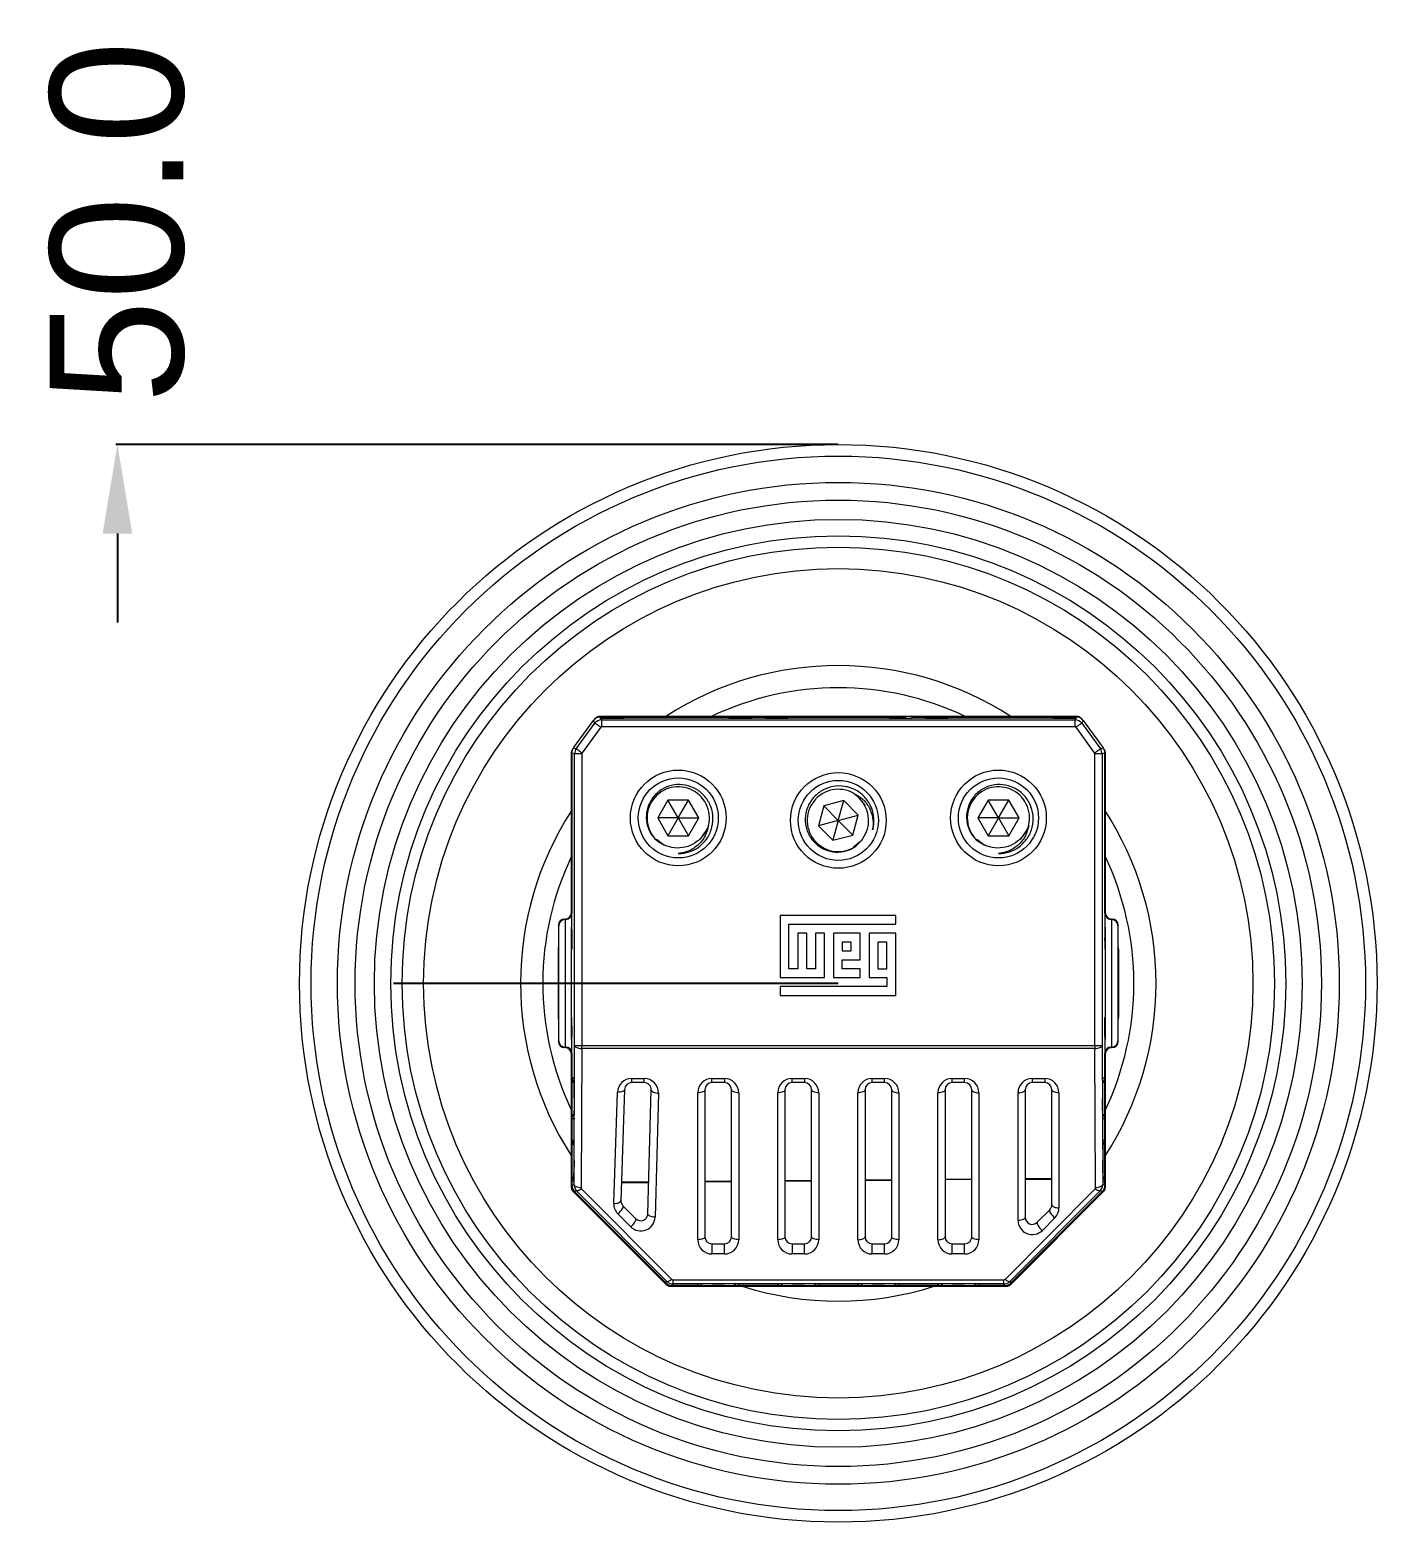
# Model space of a CAD drawing. Header units: millimetres. Extents: x 1004 to 59588, y 686 to 38112.
# Drawn here: x 44091 to 44242.4, y 35590.8 to 35758.6 of the extents above; entities that cross this region are included whole.
import ezdxf

# ---------------------------------------------------------------- set-up
doc = ezdxf.new("R2010")
doc.units = ezdxf.units.MM
doc.styles.get("Standard").update_dxf_attribs({"font": 'arial.ttf'})
doc.dimstyles.get("Standard").update_dxf_attribs({"dimtxt": 15, "dimasz": 10, "dimexe": 0.18, "dimexo": 0.0625, "dimgap": 0.09, "dimtad": 0, "dimtoh": 1, "dimdec": 1, "dimzin": 0, "dimdsep": 46, "dimtxsty": 'Standard', "dimcen": 0.09, "dimadec": 0, "dimazin": 0, "dimtfac": 1, "dimtdec": 1, "dimtofl": 0, "dimtmove": 0, "dimatfit": 3, "dimfxl": 1, "dimtolj": 1, "dimtzin": 0, "dimarcsym": 0})

# ---------------------------------------------------------------- blocks, each defined once
blk = doc.blocks.new('*D35')
at = {"color": 0, "lineweight": -2, "transparency": 16777216}
for p, q in [((44100.85, 35771.94), (44100.85, 35781.94)), ((44181.82, 35761.94), (44100.67, 35761.94)), ((44181.82, 35711.94), (44100.67, 35711.94)), ((44100.85, 35701.94), (44100.85, 35691.94))]:
    blk.add_line(p, q, dxfattribs=at)
at = {"color": 0, "transparency": 16777216}
for points in [[(44099.18, 35771.94), (44102.51, 35771.94), (44100.85, 35761.94)], [(44099.18, 35701.94), (44102.51, 35701.94), (44100.85, 35711.94)]]:
    blk.add_solid(points, dxfattribs=at)
at = {"layer": 'Defpoints', "color": 0, "transparency": 16777216}
for p in [(44181.88, 35761.94), (44100.85, 35711.94), (44181.88, 35711.94)]:
    blk.add_point(p, dxfattribs=at)
at = {"color": 0, "transparency": 16777216, "insert": (44100.85, 35736.94), "char_height": 15, "attachment_point": 5, "rotation": 90}
blk.add_mtext('\\A1;50.0', dxfattribs=at)

msp = doc.modelspace()

# ---------------------------------------------------------------- linework, layer by layer
at = {"color": 7, "linetype": 'Continuous', "lineweight": 15}
for p, q in [((44152.12, 35677.85), (44154.37, 35680.93)), ((44154.52, 35680.63), (44154.37, 35680.93)), ((44155.09, 35681.31), (44155.25, 35681)), ((44155.09, 35681.31), (44155.17, 35681.31)), ((44155.17, 35681.2), (44155.17, 35681.31)), ((44155.21, 35681.38), (44155.25, 35681.31)), ((44208.56, 35681.38), (44155.21, 35681.38)), ((44156.38, 35681.31), (44155.25, 35681.31)), ((44155.25, 35681), (44155.25, 35680.2)), ((44155.25, 35681), (44208.52, 35681)), ((44171.38, 35681.31), (44156.38, 35681.31)), ((44156.38, 35681.31), (44156.38, 35681.31)), ((44156.38, 35681.31), (44156.38, 35681.18)), ((44169.59, 35681.18), (44157.77, 35681.18)), ((44171.48, 35681.21), (44171.38, 35681.31)), ((44171.38, 35681.31), (44171.38, 35681.13)), ((44171.38, 35681.31), (44171.38, 35681.31)), ((44171.48, 35681.21), (44171.48, 35681.11)), ((44174.29, 35681.21), (44171.48, 35681.21)), ((44172.11, 35681.2), (44172.11, 35681.2)), ((44172.19, 35681.21), (44172.19, 35681.2)), ((44172.19, 35681.21), (44173.59, 35681.21)), ((44173.59, 35681.2), (44173.59, 35681.21)), ((44173.59, 35681.21), (44173.7, 35681.2)), ((44174.29, 35681.21), (44174.38, 35681.31)), ((44174.29, 35681.19), (44174.29, 35681.21)), ((44174.38, 35681.31), (44174.38, 35681.19)), ((44189.38, 35681.31), (44174.38, 35681.31)), ((44174.38, 35681.31), (44174.38, 35681.31)), ((44187.58, 35681.18), (44176.19, 35681.18)), ((44189.48, 35681.21), (44189.38, 35681.31)), ((44189.38, 35681.31), (44189.38, 35681.13)), ((44189.38, 35681.31), (44189.38, 35681.31)), ((44192.29, 35681.21), (44190.1, 35681.21)), ((44190.1, 35681.2), (44190.1, 35681.2)), ((44190.18, 35681.21), (44190.18, 35681.2)), ((44190.18, 35681.21), (44191.58, 35681.21)), ((44191.58, 35681.2), (44191.58, 35681.21)), ((44191.58, 35681.21), (44191.7, 35681.2)), ((44192.29, 35681.21), (44192.38, 35681.31)), ((44192.29, 35681.19), (44192.29, 35681.21)), ((44192.38, 35681.31), (44192.38, 35681.19)), ((44207.38, 35681.31), (44192.38, 35681.31)), ((44192.38, 35681.31), (44192.38, 35681.31)), ((44206, 35681.18), (44194.18, 35681.18)), ((44207.38, 35681.31), (44207.38, 35681.31)), ((44208.52, 35681.31), (44207.38, 35681.31)), ((44208.52, 35681.31), (44208.56, 35681.38)), ((44208.52, 35681), (44208.67, 35681.31)), ((44208.52, 35681.2), (44208.52, 35681.2)), ((44208.52, 35680.2), (44208.52, 35681)), ((44208.6, 35681.31), (44208.6, 35681.2)), ((44208.6, 35681.31), (44208.67, 35681.31)), ((44209.4, 35680.93), (44209.25, 35680.63)), ((44209.4, 35680.93), (44211.64, 35677.85)), ((44152.43, 35677.75), (44154.52, 35680.63)), ((44155.17, 35680.16), (44153.08, 35677.28)), ((44155.17, 35680.16), (44155.25, 35680.2)), ((44208.52, 35680.2), (44155.25, 35680.2)), ((44208.52, 35680.2), (44208.6, 35680.16)), ((44210.69, 35677.28), (44208.6, 35680.16)), ((44209.25, 35680.63), (44211.34, 35677.75)), ((44152.05, 35677.74), (44152.06, 35677.76)), ((44152.12, 35677.85), (44152.43, 35677.75)), ((44211.34, 35677.75), (44211.64, 35677.85)), ((44211.7, 35677.76), (44211.72, 35677.74)), ((44151.93, 35677.12), (44151.86, 35677.15)), ((44151.86, 35677.15), (44151.86, 35659.12)), ((44152.24, 35677.16), (44151.93, 35677.26)), ((44151.93, 35657.38), (44151.93, 35677.26)), ((44151.93, 35677.12), (44151.93, 35659.26)), ((44152.24, 35644.4), (44152.24, 35677.16)), ((44153.04, 35677.16), (44152.24, 35677.16)), ((44153.04, 35677.16), (44153.04, 35644.4)), ((44211.53, 35677.16), (44210.73, 35677.16)), ((44210.73, 35644.4), (44210.73, 35677.16)), ((44211.84, 35677.26), (44211.53, 35677.16)), ((44211.53, 35677.16), (44211.53, 35644.4)), ((44211.84, 35677.26), (44211.84, 35657.38)), ((44211.91, 35677.15), (44211.84, 35677.12)), ((44211.84, 35659.26), (44211.84, 35677.12)), ((44211.91, 35659.12), (44211.91, 35677.15)), ((44184.11, 35672.32), (44184.87, 35671.4)), ((44162.73, 35671.97), (44161.58, 35669.97)), ((44165.04, 35671.97), (44162.73, 35671.97)), ((44163.89, 35669.97), (44162.73, 35671.97)), ((44163.89, 35669.97), (44165.04, 35671.97)), ((44166.2, 35669.97), (44165.04, 35671.97)), ((44180.25, 35671.32), (44179.65, 35669.1)), ((44182.49, 35671.92), (44180.25, 35671.32)), ((44181.88, 35669.69), (44180.25, 35671.32)), ((44181.88, 35669.69), (44182.49, 35671.92)), ((44184.12, 35670.28), (44182.49, 35671.92)), ((44198.73, 35671.97), (44197.57, 35669.97)), ((44201.04, 35671.97), (44198.73, 35671.97)), ((44199.88, 35669.97), (44198.73, 35671.97)), ((44199.88, 35669.97), (44201.04, 35671.97)), ((44202.19, 35669.97), (44201.04, 35671.97)), ((44161.58, 35669.97), (44162.73, 35667.97)), ((44163.89, 35669.97), (44161.58, 35669.97)), ((44163.89, 35669.97), (44162.73, 35667.97)), ((44163.89, 35669.97), (44165.04, 35667.97)), ((44163.89, 35669.97), (44166.2, 35669.97)), ((44165.04, 35667.97), (44166.2, 35669.97)), ((44181.88, 35669.69), (44179.65, 35669.1)), ((44179.65, 35669.1), (44181.28, 35667.46)), ((44181.88, 35669.69), (44181.28, 35667.46)), ((44181.88, 35669.69), (44184.12, 35670.28)), ((44181.88, 35669.69), (44183.51, 35668.05)), ((44183.51, 35668.05), (44184.12, 35670.28)), ((44197.57, 35669.97), (44198.73, 35667.97)), ((44199.88, 35669.97), (44197.57, 35669.97)), ((44199.88, 35669.97), (44198.73, 35667.97)), ((44199.88, 35669.97), (44201.04, 35667.97)), ((44199.88, 35669.97), (44202.19, 35669.97)), ((44201.04, 35667.97), (44202.19, 35669.97)), ((44162.24, 35666.95), (44161.45, 35667.53)), ((44162.24, 35666.95), (44161.64, 35667.29)), ((44162.73, 35667.97), (44165.04, 35667.97)), ((44167, 35668.51), (44166.32, 35667.53)), ((44181.28, 35667.46), (44183.51, 35668.05)), ((44184.37, 35667.31), (44183.6, 35666.7)), ((44184.37, 35667.31), (44183.89, 35666.82)), ((44198.23, 35666.95), (44197.45, 35667.53)), ((44198.23, 35666.95), (44197.64, 35667.29)), ((44198.73, 35667.97), (44201.04, 35667.97)), ((44203, 35668.51), (44202.32, 35667.53)), ((44151.88, 35659.3), (44151.93, 35659.26)), ((44175.33, 35659.02), (44175.33, 35652.02)), ((44188.33, 35659.02), (44175.33, 35659.02)), ((44188.33, 35658.02), (44188.33, 35659.02)), ((44211.84, 35659.26), (44211.88, 35659.3)), ((44150.46, 35657.86), (44150.42, 35657.9)), ((44150.42, 35657.9), (44150.42, 35644.86)), ((44150.46, 35644.9), (44150.46, 35657.86)), ((44151.12, 35658.6), (44151.16, 35658.56)), ((44151.18, 35658.6), (44151.12, 35658.6)), ((44151.16, 35658.56), (44151.16, 35644.21)), ((44151.23, 35658.56), (44151.16, 35658.56)), ((44151.23, 35658.56), (44151.18, 35658.6)), ((44151.9, 35645.07), (44151.9, 35657.69)), ((44176.33, 35658.02), (44188.33, 35658.02)), ((44176.33, 35653.02), (44176.33, 35658.02)), ((44211.87, 35657.69), (44211.87, 35645.07)), ((44212.58, 35658.6), (44212.54, 35658.56)), ((44212.61, 35658.56), (44212.54, 35658.56)), ((44212.65, 35658.6), (44212.58, 35658.6)), ((44212.61, 35658.56), (44212.65, 35658.6)), ((44212.61, 35644.21), (44212.61, 35658.56)), ((44213.35, 35657.9), (44213.31, 35657.86)), ((44213.31, 35657.86), (44213.31, 35644.9)), ((44213.35, 35644.86), (44213.35, 35657.9)), ((44177.33, 35657.02), (44177.33, 35653.02)), ((44178.33, 35657.02), (44177.33, 35657.02)), ((44178.33, 35653.02), (44178.33, 35657.02)), ((44179.33, 35657.02), (44179.33, 35653.02)), ((44180.33, 35657.02), (44179.33, 35657.02)), ((44180.33, 35652.02), (44180.33, 35657.02)), ((44181.33, 35657.02), (44181.33, 35652.02)), ((44184.33, 35657.02), (44181.33, 35657.02)), ((44182.33, 35656.02), (44182.33, 35655.02)), ((44183.33, 35656.02), (44182.33, 35656.02)), ((44183.33, 35655.02), (44183.33, 35656.02)), ((44184.33, 35654.02), (44184.33, 35657.02)), ((44188.33, 35657.02), (44185.33, 35657.02)), ((44185.33, 35657.02), (44185.33, 35652.02)), ((44186.33, 35656.02), (44186.33, 35653.02)), ((44187.33, 35656.02), (44186.33, 35656.02)), ((44187.33, 35653.02), (44187.33, 35656.02)), ((44188.33, 35650.02), (44188.33, 35657.02)), ((44150.38, 35655.21), (44150.38, 35647.55)), ((44182.33, 35655.02), (44183.33, 35655.02)), ((44182.33, 35654.02), (44184.33, 35654.02)), ((44182.33, 35653.02), (44182.33, 35654.02)), ((44213.39, 35655.21), (44213.39, 35647.55)), ((44177.33, 35653.02), (44176.33, 35653.02)), ((44179.33, 35653.02), (44178.33, 35653.02)), ((44184.33, 35653.02), (44182.33, 35653.02)), ((44184.33, 35652.02), (44184.33, 35653.02)), ((44186.33, 35653.02), (44187.33, 35653.02)), ((44175.33, 35652.02), (44180.33, 35652.02)), ((44175.33, 35651.02), (44175.33, 35650.02)), ((44187.33, 35651.02), (44175.33, 35651.02)), ((44181.33, 35652.02), (44184.33, 35652.02)), ((44185.33, 35652.02), (44187.33, 35652.02)), ((44187.33, 35652.02), (44187.33, 35651.02)), ((44175.33, 35650.02), (44188.33, 35650.02)), ((44150.42, 35644.86), (44150.46, 35644.9)), ((44151.16, 35644.21), (44151.12, 35644.16)), ((44151.12, 35644.16), (44151.18, 35644.16)), ((44151.16, 35644.21), (44151.23, 35644.21)), ((44151.18, 35644.16), (44151.23, 35644.21)), ((44151.93, 35640.75), (44151.93, 35645.39)), ((44152.17, 35628.78), (44152.24, 35644.4)), ((44152.24, 35644.4), (44153.04, 35644.4)), ((44153.04, 35644.06), (44152.97, 35628.44)), ((44153.04, 35644.4), (44210.73, 35644.4)), ((44153.04, 35644.06), (44153.04, 35644.4)), ((44210.73, 35644.06), (44153.04, 35644.06)), ((44210.73, 35644.4), (44211.53, 35644.4)), ((44210.73, 35644.4), (44210.73, 35644.06)), ((44210.8, 35628.44), (44210.73, 35644.06)), ((44211.53, 35644.4), (44211.6, 35628.78)), ((44211.84, 35645.39), (44211.84, 35640.75)), ((44212.54, 35644.21), (44212.61, 35644.21)), ((44212.54, 35644.21), (44212.58, 35644.16)), ((44212.58, 35644.16), (44212.65, 35644.16)), ((44212.65, 35644.16), (44212.61, 35644.21)), ((44213.31, 35644.9), (44213.35, 35644.86)), ((44151.86, 35643.65), (44151.86, 35628.61)), ((44151.93, 35643.51), (44151.88, 35643.46)), ((44151.93, 35643.51), (44151.93, 35628.65)), ((44211.84, 35628.65), (44211.84, 35643.51)), ((44211.88, 35643.46), (44211.84, 35643.51)), ((44211.91, 35628.61), (44211.91, 35643.65)), ((44151.93, 35640.75), (44152.18, 35640.75)), ((44158.66, 35640.68), (44160.06, 35640.68)), ((44158.66, 35640.22), (44158.66, 35640.68)), ((44160.06, 35640.22), (44160.06, 35640.68)), ((44167.68, 35640.68), (44169.08, 35640.68)), ((44167.68, 35640.22), (44167.68, 35640.68)), ((44169.08, 35640.68), (44169.08, 35640.22)), ((44176.68, 35640.68), (44178.08, 35640.68)), ((44176.68, 35640.22), (44176.68, 35640.68)), ((44178.08, 35640.68), (44178.08, 35640.22)), ((44185.68, 35640.68), (44187.08, 35640.68)), ((44185.68, 35640.22), (44185.68, 35640.68)), ((44187.08, 35640.22), (44187.08, 35640.68)), ((44194.68, 35640.68), (44196.08, 35640.68)), ((44194.68, 35640.22), (44194.68, 35640.68)), ((44196.08, 35640.22), (44196.08, 35640.68)), ((44203.68, 35640.68), (44205.08, 35640.68)), ((44203.68, 35640.68), (44203.68, 35640.22)), ((44205.08, 35640.68), (44205.08, 35640.22)), ((44211.58, 35640.75), (44211.84, 35640.75)), ((44156.64, 35626.65), (44157.06, 35639.13)), ((44157.86, 35639.45), (44157.44, 35626.96)), ((44160.06, 35640.22), (44158.66, 35640.22)), ((44160.48, 35625.47), (44160.86, 35639.4)), ((44161.66, 35639.04), (44161.28, 35625.1)), ((44166.08, 35622.56), (44166.08, 35639.08)), ((44166.88, 35639.42), (44166.88, 35622.9)), ((44169.08, 35640.22), (44167.68, 35640.22)), ((44169.88, 35622.9), (44169.88, 35639.42)), ((44170.68, 35639.08), (44170.68, 35622.56)), ((44175.08, 35622.56), (44175.08, 35639.08)), ((44175.88, 35639.42), (44175.88, 35622.9)), ((44178.08, 35640.22), (44176.68, 35640.22)), ((44178.88, 35622.9), (44178.88, 35639.42)), ((44179.68, 35639.08), (44179.68, 35622.56)), ((44184.08, 35622.56), (44184.08, 35639.08)), ((44184.88, 35639.42), (44184.88, 35622.9)), ((44187.08, 35640.22), (44185.68, 35640.22)), ((44187.88, 35622.9), (44187.88, 35639.42)), ((44188.68, 35639.08), (44188.68, 35622.56)), ((44193.08, 35622.56), (44193.08, 35639.08)), ((44193.88, 35639.42), (44193.88, 35622.9)), ((44196.08, 35640.22), (44194.68, 35640.22)), ((44196.88, 35622.9), (44196.88, 35639.42)), ((44197.68, 35639.08), (44197.68, 35622.56)), ((44202.08, 35624.74), (44202.08, 35639.08)), ((44202.88, 35639.42), (44202.88, 35625.08)), ((44205.08, 35640.22), (44203.68, 35640.22)), ((44205.88, 35626.49), (44205.88, 35639.42)), ((44206.68, 35639.08), (44206.68, 35626.15)), ((44152.2, 35638.47), (44152.19, 35637.07)), ((44211.58, 35637.07), (44211.57, 35638.47)), ((44151.93, 35633.75), (44151.93, 35636.15)), ((44152.18, 35636.15), (44151.93, 35636.15)), ((44152.18, 35636.22), (44152.18, 35636.22)), ((44211.84, 35636.15), (44211.59, 35636.15)), ((44211.84, 35636.15), (44211.84, 35633.75)), ((44151.93, 35633.75), (44152.16, 35633.75)), ((44211.61, 35633.75), (44211.84, 35633.75)), ((44152.17, 35631.47), (44152.16, 35630.07)), ((44211.61, 35630.07), (44211.6, 35631.47)), ((44151.93, 35628.68), (44151.93, 35629.15)), ((44152.15, 35629.15), (44151.93, 35629.15)), ((44151.93, 35628.68), (44152.17, 35628.78)), ((44152.15, 35629.22), (44152.15, 35629.22)), ((44160.57, 35628.95), (44157.5, 35628.92)), ((44160.58, 35629.04), (44157.51, 35629.02)), ((44169.88, 35629.12), (44166.88, 35629.1)), ((44166.88, 35629.08), (44169.88, 35629.11)), ((44178.88, 35629.2), (44175.88, 35629.18)), ((44175.88, 35629.16), (44178.88, 35629.19)), ((44187.88, 35629.28), (44184.88, 35629.26)), ((44184.88, 35629.24), (44187.88, 35629.27)), ((44196.88, 35629.36), (44193.88, 35629.33)), ((44196.88, 35629.34), (44193.88, 35629.32)), ((44205.88, 35629.44), (44202.88, 35629.41)), ((44205.88, 35629.35), (44202.88, 35629.32)), ((44211.6, 35628.78), (44211.84, 35628.68)), ((44211.84, 35629.15), (44211.62, 35629.15)), ((44211.84, 35629.15), (44211.84, 35628.68)), ((44151.86, 35628.61), (44151.93, 35628.65)), ((44152.23, 35627.94), (44152.15, 35627.91)), ((44152.15, 35627.91), (44162.44, 35617.62)), ((44152.46, 35628.07), (44152.23, 35627.97)), ((44162.5, 35617.7), (44152.23, 35627.97)), ((44152.23, 35627.94), (44162.47, 35617.7)), ((44162.58, 35617.89), (44152.46, 35628.07)), ((44153.03, 35628.29), (44163.15, 35618.11)), ((44200.62, 35618.11), (44210.74, 35628.29)), ((44211.3, 35628.07), (44201.18, 35617.89)), ((44211.54, 35627.97), (44201.27, 35617.7)), ((44201.3, 35617.7), (44211.54, 35627.94)), ((44201.33, 35617.62), (44211.62, 35627.91)), ((44211.54, 35627.97), (44211.3, 35628.07)), ((44211.62, 35627.91), (44211.54, 35627.94)), ((44211.84, 35628.65), (44211.91, 35628.61)), ((44158.54, 35624.02), (44157.1, 35625.47)), ((44157.67, 35626.37), (44159.11, 35624.92)), ((44204.25, 35624.52), (44205.65, 35625.92)), ((44206.22, 35625.02), (44204.82, 35623.61)), ((44167.68, 35622.1), (44167.68, 35620.96)), ((44167.68, 35622.1), (44169.08, 35622.1)), ((44169.08, 35620.96), (44169.08, 35622.1)), ((44176.68, 35622.1), (44176.68, 35620.96)), ((44176.68, 35622.1), (44178.08, 35622.1)), ((44178.08, 35620.96), (44178.08, 35622.1)), ((44185.68, 35620.96), (44185.68, 35622.1)), ((44185.68, 35622.1), (44187.08, 35622.1)), ((44187.08, 35620.96), (44187.08, 35622.1)), ((44194.68, 35620.96), (44194.68, 35622.1)), ((44194.68, 35622.1), (44196.08, 35622.1)), ((44196.08, 35620.96), (44196.08, 35622.1)), ((44169.08, 35620.96), (44167.68, 35620.96)), ((44178.08, 35620.96), (44176.68, 35620.96)), ((44187.08, 35620.96), (44185.68, 35620.96)), ((44196.08, 35620.96), (44194.68, 35620.96)), ((44162.44, 35617.62), (44162.47, 35617.7)), ((44162.5, 35617.7), (44162.58, 35617.89)), ((44163.18, 35617.4), (44163.15, 35617.33)), ((44163.15, 35617.33), (44200.62, 35617.33)), ((44163.18, 35617.4), (44200.59, 35617.4)), ((44163.29, 35617.6), (44163.21, 35617.4)), ((44166.08, 35617.4), (44163.21, 35617.4)), ((44163.29, 35618.06), (44200.48, 35618.06)), ((44163.29, 35618.06), (44163.29, 35617.6)), ((44200.48, 35617.6), (44163.29, 35617.6)), ((44166.08, 35617.4), (44166.08, 35617.58)), ((44167.68, 35617.59), (44169.08, 35617.59)), ((44170.68, 35617.58), (44170.68, 35617.4)), ((44175.08, 35617.4), (44170.68, 35617.4)), ((44175.08, 35617.4), (44175.08, 35617.58)), ((44176.68, 35617.59), (44178.08, 35617.59)), ((44179.68, 35617.58), (44179.68, 35617.4)), ((44184.08, 35617.4), (44179.68, 35617.4)), ((44184.08, 35617.4), (44184.08, 35617.58)), ((44185.68, 35617.59), (44187.08, 35617.59)), ((44188.68, 35617.58), (44188.68, 35617.4)), ((44193.08, 35617.4), (44188.68, 35617.4)), ((44193.08, 35617.4), (44193.08, 35617.58)), ((44194.68, 35617.59), (44196.08, 35617.59)), ((44197.68, 35617.58), (44197.68, 35617.4)), ((44200.56, 35617.4), (44197.68, 35617.4)), ((44200.48, 35617.6), (44200.48, 35618.06)), ((44200.56, 35617.4), (44200.48, 35617.6)), ((44200.62, 35617.33), (44200.59, 35617.4)), ((44201.18, 35617.89), (44201.27, 35617.7)), ((44201.3, 35617.7), (44201.33, 35617.62))]:
    msp.add_line(p, q, dxfattribs=at)
at = {"color": 8, "linetype": 'Continuous', "lineweight": 15}
for p, q in [((44155.26, 35681.2), (44155.17, 35681.2)), ((44172.11, 35681.2), (44172.19, 35681.2)), ((44172.19, 35681.2), (44172.16, 35681.2)), ((44173.68, 35681.2), (44173.59, 35681.2)), ((44190.1, 35681.2), (44190.18, 35681.2)), ((44190.18, 35681.2), (44190.15, 35681.2)), ((44191.67, 35681.2), (44191.58, 35681.2)), ((44208.52, 35681.2), (44208.6, 35681.2)), ((44208.6, 35681.2), (44208.57, 35681.2)), ((44152.05, 35677.74), (44152.05, 35677.74)), ((44211.72, 35677.73), (44211.72, 35677.74)), ((44151.9, 35657.69), (44151.93, 35657.69)), ((44211.84, 35657.69), (44211.87, 35657.69)), ((44151.93, 35645.07), (44151.9, 35645.07)), ((44211.87, 35645.07), (44211.84, 35645.07)), ((44152.19, 35640.67), (44152.18, 35640.75)), ((44152.18, 35636.22), (44152.18, 35636.15)), ((44211.59, 35636.24), (44211.59, 35636.15)), ((44152.16, 35633.67), (44152.16, 35633.75)), ((44152.15, 35629.22), (44152.15, 35629.15)), ((44211.61, 35629.24), (44211.62, 35629.15)), ((44166.08, 35617.58), (44166.17, 35617.58)), ((44170.68, 35617.58), (44170.6, 35617.58)), ((44175.08, 35617.58), (44175.17, 35617.58)), ((44179.68, 35617.58), (44179.6, 35617.58)), ((44184.17, 35617.58), (44184.08, 35617.58)), ((44188.6, 35617.58), (44188.68, 35617.58)), ((44193.08, 35617.58), (44193.17, 35617.58)), ((44197.68, 35617.58), (44197.6, 35617.58))]:
    msp.add_line(p, q, dxfattribs=at)
msp.add_line((44181.88, 35651.38), (44131.88, 35651.38))
at = {"color": 8, "linetype": 'Continuous', "lineweight": 15, "flags": 128}
for points in [[(44155.22, 35681.2), (44155.22, 35681.2), (44155.17, 35681.2)], [(44173.64, 35681.2), (44173.64, 35681.2), (44173.59, 35681.2)], [(44191.64, 35681.2), (44191.63, 35681.2), (44191.58, 35681.2)]]:
    msp.add_lwpolyline(points, dxfattribs=at)
at = {"color": 7, "linetype": 'Continuous', "lineweight": 15, "flags": 128}
for points in [[(44155.17, 35680.16), (44155.04, 35680.25), (44154.92, 35680.34), (44154.81, 35680.42), (44154.71, 35680.49), (44154.63, 35680.55), (44154.57, 35680.59), (44154.53, 35680.62), (44154.52, 35680.63)], [(44209.25, 35680.63), (44209.23, 35680.62), (44209.2, 35680.59), (44209.14, 35680.55), (44209.06, 35680.49), (44208.96, 35680.42), (44208.85, 35680.34), (44208.73, 35680.25), (44208.6, 35680.16)], [(44152.43, 35677.75), (44152.44, 35677.74), (44152.48, 35677.71), (44152.54, 35677.67), (44152.62, 35677.61), (44152.72, 35677.54), (44152.83, 35677.46), (44152.95, 35677.37), (44153.08, 35677.28)], [(44210.69, 35677.28), (44210.82, 35677.37), (44210.94, 35677.46), (44211.05, 35677.54), (44211.15, 35677.61), (44211.23, 35677.67), (44211.29, 35677.71), (44211.33, 35677.74), (44211.34, 35677.75)], [(44150.42, 35655.44), (44150.4, 35655.37), (44150.38, 35655.21)], [(44213.39, 35655.21), (44213.37, 35655.37), (44213.35, 35655.44)], [(44150.38, 35647.55), (44150.4, 35647.4), (44150.42, 35647.33)], [(44213.35, 35647.33), (44213.37, 35647.4), (44213.39, 35647.55)], [(44152.24, 35644.4), (44152.25, 35644.34), (44152.3, 35644.27), (44152.37, 35644.21), (44152.47, 35644.16), (44152.59, 35644.12), (44152.73, 35644.09), (44152.88, 35644.07), (44153.04, 35644.06)], [(44210.73, 35644.06), (44210.89, 35644.07), (44211.04, 35644.09), (44211.17, 35644.12), (44211.29, 35644.16), (44211.39, 35644.21), (44211.47, 35644.27), (44211.51, 35644.34), (44211.53, 35644.4)], [(44157.86, 35639.45), (44157.84, 35639.38), (44157.79, 35639.32), (44157.72, 35639.27), (44157.62, 35639.22), (44157.5, 35639.18), (44157.36, 35639.15), (44157.21, 35639.14), (44157.06, 35639.13)], [(44160.86, 35639.4), (44160.87, 35639.33), (44160.92, 35639.27), (44160.99, 35639.21), (44161.09, 35639.15), (44161.21, 35639.11), (44161.35, 35639.07), (44161.5, 35639.05), (44161.66, 35639.04)], [(44166.88, 35639.42), (44166.87, 35639.36), (44166.82, 35639.29), (44166.75, 35639.23), (44166.65, 35639.18), (44166.53, 35639.14), (44166.39, 35639.11), (44166.24, 35639.09), (44166.08, 35639.08)], [(44170.68, 35639.08), (44170.53, 35639.09), (44170.38, 35639.11), (44170.24, 35639.14), (44170.12, 35639.18), (44170.02, 35639.23), (44169.94, 35639.29), (44169.9, 35639.36), (44169.88, 35639.42)], [(44175.88, 35639.42), (44175.87, 35639.36), (44175.82, 35639.29), (44175.75, 35639.23), (44175.65, 35639.18), (44175.53, 35639.14), (44175.39, 35639.11), (44175.24, 35639.09), (44175.08, 35639.08)], [(44179.68, 35639.08), (44179.53, 35639.09), (44179.38, 35639.11), (44179.24, 35639.14), (44179.12, 35639.18), (44179.02, 35639.23), (44178.94, 35639.29), (44178.9, 35639.36), (44178.88, 35639.42)], [(44184.88, 35639.42), (44184.87, 35639.36), (44184.82, 35639.29), (44184.75, 35639.23), (44184.65, 35639.18), (44184.53, 35639.14), (44184.39, 35639.11), (44184.24, 35639.09), (44184.08, 35639.08)], [(44187.88, 35639.42), (44187.9, 35639.36), (44187.94, 35639.29), (44188.02, 35639.23), (44188.12, 35639.18), (44188.24, 35639.14), (44188.38, 35639.11), (44188.53, 35639.09), (44188.68, 35639.08)], [(44193.88, 35639.42), (44193.87, 35639.36), (44193.82, 35639.29), (44193.75, 35639.23), (44193.65, 35639.18), (44193.53, 35639.14), (44193.39, 35639.11), (44193.24, 35639.09), (44193.08, 35639.08)], [(44196.88, 35639.42), (44196.9, 35639.36), (44196.94, 35639.29), (44197.02, 35639.23), (44197.12, 35639.18), (44197.24, 35639.14), (44197.38, 35639.11), (44197.53, 35639.09), (44197.68, 35639.08)], [(44202.08, 35639.08), (44202.24, 35639.09), (44202.39, 35639.11), (44202.53, 35639.14), (44202.65, 35639.18), (44202.75, 35639.23), (44202.82, 35639.29), (44202.87, 35639.36), (44202.88, 35639.42)], [(44206.68, 35639.08), (44206.53, 35639.09), (44206.38, 35639.11), (44206.24, 35639.14), (44206.12, 35639.18), (44206.02, 35639.23), (44205.94, 35639.29), (44205.9, 35639.36), (44205.88, 35639.42)], [(44152.17, 35628.78), (44152.19, 35628.71), (44152.24, 35628.65), (44152.31, 35628.59), (44152.41, 35628.54), (44152.53, 35628.49), (44152.67, 35628.46), (44152.82, 35628.44), (44152.97, 35628.44)], [(44210.8, 35628.44), (44210.95, 35628.44), (44211.1, 35628.46), (44211.24, 35628.49), (44211.36, 35628.54), (44211.46, 35628.59), (44211.53, 35628.65), (44211.58, 35628.71), (44211.6, 35628.78)], [(44153.03, 35628.29), (44152.94, 35628.22), (44152.85, 35628.16), (44152.76, 35628.11), (44152.68, 35628.08), (44152.61, 35628.05), (44152.55, 35628.04), (44152.5, 35628.05), (44152.46, 35628.07)], [(44211.3, 35628.07), (44211.27, 35628.05), (44211.22, 35628.04), (44211.16, 35628.05), (44211.09, 35628.08), (44211.01, 35628.11), (44210.92, 35628.16), (44210.83, 35628.22), (44210.74, 35628.29)], [(44156.64, 35626.65), (44156.79, 35626.65), (44156.94, 35626.67), (44157.08, 35626.69), (44157.2, 35626.73), (44157.3, 35626.78), (44157.37, 35626.84), (44157.42, 35626.9), (44157.44, 35626.96)], [(44157.1, 35625.47), (44157.24, 35625.59), (44157.37, 35625.72), (44157.49, 35625.86), (44157.58, 35626), (44157.65, 35626.12), (44157.69, 35626.23), (44157.7, 35626.32), (44157.67, 35626.37)], [(44161.28, 35625.1), (44161.12, 35625.11), (44160.97, 35625.13), (44160.83, 35625.17), (44160.71, 35625.22), (44160.61, 35625.27), (44160.54, 35625.33), (44160.49, 35625.4), (44160.48, 35625.47)], [(44205.65, 35625.92), (44205.62, 35625.87), (44205.63, 35625.78), (44205.67, 35625.67), (44205.74, 35625.55), (44205.83, 35625.41), (44205.95, 35625.27), (44206.08, 35625.14), (44206.22, 35625.02)], [(44205.88, 35626.49), (44205.9, 35626.42), (44205.94, 35626.36), (44206.02, 35626.3), (44206.12, 35626.25), (44206.24, 35626.2), (44206.38, 35626.17), (44206.53, 35626.15), (44206.68, 35626.15)], [(44158.54, 35624.02), (44158.68, 35624.14), (44158.81, 35624.27), (44158.93, 35624.41), (44159.02, 35624.55), (44159.09, 35624.67), (44159.13, 35624.78), (44159.14, 35624.87), (44159.11, 35624.92)], [(44202.88, 35625.08), (44202.87, 35625.01), (44202.82, 35624.95), (44202.75, 35624.89), (44202.65, 35624.84), (44202.53, 35624.79), (44202.39, 35624.76), (44202.24, 35624.74), (44202.08, 35624.74)], [(44204.25, 35624.52), (44204.22, 35624.46), (44204.23, 35624.37), (44204.27, 35624.26), (44204.34, 35624.14), (44204.43, 35624), (44204.55, 35623.86), (44204.68, 35623.73), (44204.82, 35623.61)], [(44166.88, 35622.9), (44166.87, 35622.84), (44166.82, 35622.77), (44166.75, 35622.71), (44166.65, 35622.66), (44166.53, 35622.62), (44166.39, 35622.59), (44166.24, 35622.57), (44166.08, 35622.56)], [(44170.68, 35622.56), (44170.53, 35622.57), (44170.38, 35622.59), (44170.24, 35622.62), (44170.12, 35622.66), (44170.02, 35622.71), (44169.94, 35622.77), (44169.9, 35622.84), (44169.88, 35622.9)], [(44175.88, 35622.9), (44175.87, 35622.84), (44175.82, 35622.77), (44175.75, 35622.71), (44175.65, 35622.66), (44175.53, 35622.62), (44175.39, 35622.59), (44175.24, 35622.57), (44175.08, 35622.56)], [(44179.68, 35622.56), (44179.53, 35622.57), (44179.38, 35622.59), (44179.24, 35622.62), (44179.12, 35622.66), (44179.02, 35622.71), (44178.94, 35622.77), (44178.9, 35622.84), (44178.88, 35622.9)], [(44184.08, 35622.56), (44184.24, 35622.57), (44184.39, 35622.59), (44184.53, 35622.62), (44184.65, 35622.66), (44184.75, 35622.71), (44184.82, 35622.77), (44184.87, 35622.84), (44184.88, 35622.9)], [(44188.68, 35622.56), (44188.53, 35622.57), (44188.38, 35622.59), (44188.24, 35622.62), (44188.12, 35622.66), (44188.02, 35622.71), (44187.94, 35622.77), (44187.9, 35622.84), (44187.88, 35622.9)], [(44193.08, 35622.56), (44193.24, 35622.57), (44193.39, 35622.59), (44193.53, 35622.62), (44193.65, 35622.66), (44193.75, 35622.71), (44193.82, 35622.77), (44193.87, 35622.84), (44193.88, 35622.9)], [(44197.68, 35622.56), (44197.53, 35622.57), (44197.38, 35622.59), (44197.24, 35622.62), (44197.12, 35622.66), (44197.02, 35622.71), (44196.94, 35622.77), (44196.9, 35622.84), (44196.88, 35622.9)], [(44162.58, 35617.89), (44162.62, 35617.87), (44162.67, 35617.87), (44162.73, 35617.87), (44162.8, 35617.9), (44162.88, 35617.93), (44162.97, 35617.98), (44163.06, 35618.04), (44163.15, 35618.11)], [(44200.62, 35618.11), (44200.71, 35618.04), (44200.8, 35617.98), (44200.89, 35617.93), (44200.97, 35617.9), (44201.04, 35617.87), (44201.1, 35617.87), (44201.15, 35617.87), (44201.18, 35617.89)]]:
    msp.add_lwpolyline(points, dxfattribs=at)
at = {"color": 7, "linetype": 'Continuous', "lineweight": 15}
for centre, radius in [((44181.88, 35651.38), 60.56), ((44181.88, 35651.38), 59.26), ((44181.88, 35651.38), 56.31), ((44181.88, 35651.38), 54.31), ((44181.88, 35651.38), 52.15), ((44181.88, 35651.38), 50.3), ((44181.88, 35651.38), 49.03), ((44181.88, 35651.38), 46.61), ((44163.89, 35669.97), 5.38), ((44163.89, 35669.97), 4.5), ((44181.88, 35669.69), 5.38), ((44181.88, 35669.69), 4.5), ((44199.88, 35669.97), 5.38), ((44199.88, 35669.97), 4.5)]:
    msp.add_circle(centre, radius, dxfattribs=at)
for centre, radius, start, end in [((44181.88, 35651.38), 35.72, 57.122, 122.878), ((44181.88, 35651.38), 33.22, 64.5589, 115.4411), ((44157.21, 35783.32), 102.14, 268.8846, 270.3097), ((44170.17, 35775.09), 93.91, 269.6453, 271.2134), ((44175.63, 35783.32), 102.14, 268.8846, 270.3097), ((44188.16, 35775.09), 93.91, 269.6453, 271.2134), ((44193.63, 35783.32), 102.14, 268.8846, 270.3097), ((44206.58, 35775.09), 93.91, 269.6453, 271.2134), ((44153.24, 35677.16), 0.2, 144.0032, 179.9986), ((44210.53, 35677.16), 0.2, 0.0014, 35.9968), ((44163.89, 35669.97), 3.5, 345.8881, 230.1054), ((44181.88, 35669.69), 3.5, 60.7576, 304.9749), ((44199.88, 35669.97), 3.5, 345.8881, 230.1054), ((44181.88, 35651.38), 35.72, 146.9804, 212.8006), ((44181.88, 35669.69), 4, 344.8695, 20.6436), ((44181.88, 35651.38), 35.72, 0, 33.0232), ((44181.88, 35651.38), 33.22, 154.3669, 205.3358), ((44163.89, 35669.97), 4, 270, 305.7741), ((44199.88, 35669.97), 4, 270, 305.7741), ((44181.88, 35651.38), 33.22, 0, 25.3358), ((44181.88, 35651.38), 33.22, 334.6642, 0), ((44181.88, 35651.38), 35.72, 327.1994, 0), ((44158.66, 35639.08), 1.6, 90, 178.0784), ((44160.06, 35639.08), 1.6, 358.4271, 90), ((44167.68, 35639.08), 1.6, 90, 180), ((44169.08, 35639.08), 1.6, 0, 90), ((44176.68, 35639.08), 1.6, 90, 180), ((44178.08, 35639.08), 1.6, 0, 90), ((44185.68, 35639.08), 1.6, 90, 180), ((44187.08, 35639.08), 1.6, 0, 90), ((44194.68, 35639.08), 1.6, 90, 180), ((44196.08, 35639.08), 1.6, 0, 90), ((44203.68, 35639.08), 1.6, 90, 180), ((44205.08, 35639.08), 1.6, 0, 90), ((44158.66, 35639.42), 0.8, 90, 178.0784), ((44160.06, 35639.42), 0.8, 358.4271, 90), ((44167.68, 35639.42), 0.8, 90, 180), ((44169.08, 35639.42), 0.8, 0, 90), ((44176.68, 35639.42), 0.8, 90, 180), ((44178.08, 35639.42), 0.8, 0, 90), ((44185.68, 35639.42), 0.8, 90, 180), ((44187.08, 35639.42), 0.8, 0, 90), ((44194.68, 35639.42), 0.8, 90, 180), ((44196.08, 35639.42), 0.8, 0, 90), ((44203.68, 35639.42), 0.8, 90, 180), ((44205.08, 35639.42), 0.8, 0, 90), ((44158.24, 35626.59), 1.6, 178.0784, 224.8315), ((44158.24, 35626.94), 0.8, 178.0784, 224.8315), ((44159.68, 35625.49), 0.8, 224.8315, 358.4271), ((44205.08, 35626.49), 0.8, 315.1685, 0), ((44205.08, 35626.15), 1.6, 315.1685, 0), ((44159.68, 35625.15), 1.6, 224.8315, 358.4271), ((44203.68, 35624.74), 1.6, 180, 315.1685), ((44203.68, 35625.08), 0.8, 180, 315.1685), ((44167.68, 35622.56), 1.6, 180, 270), ((44167.68, 35622.9), 0.8, 180, 270), ((44169.08, 35622.9), 0.8, 270, 0), ((44169.08, 35622.56), 1.6, 270, 0), ((44176.68, 35622.56), 1.6, 180, 270), ((44176.68, 35622.9), 0.8, 180, 270), ((44178.08, 35622.9), 0.8, 270, 0), ((44178.08, 35622.56), 1.6, 270, 0), ((44185.68, 35622.56), 1.6, 180, 270), ((44185.68, 35622.9), 0.8, 180, 270), ((44187.08, 35622.9), 0.8, 270, 0), ((44187.08, 35622.56), 1.6, 270, 0), ((44194.68, 35622.56), 1.6, 180, 270), ((44194.68, 35622.9), 0.8, 180, 270), ((44196.08, 35622.9), 0.8, 270, 0), ((44196.08, 35622.56), 1.6, 270, 0), ((44181.88, 35651.38), 35.72, 252.4153, 287.5847)]:
    msp.add_arc(centre, radius, start, end, dxfattribs=at)
for centre, major_axis, ratio, start_param, end_param in [((44155.09, 35680.41), (0.409, -0.802), 0.999952, 2.670358, 3.612827), ((44154.95, 35680.88), (0.732, 0.74), 0.461163, 1.624778, 1.808042), ((44155.25, 35680.1), (0.802, 0.409), 0.999963, 1.099562, 2.042031), ((44154.95, 35680.88), (1.03, 0.16), 0.461163, 1.251239, 1.516814), ((44155.17, 35680.51), (0, 0.8), 0.999962, 5.741918, 6.283185), ((44208.52, 35680.1), (0.802, -0.409), 0.999963, 1.099562, 2.042031), ((44208.81, 35680.88), (1.03, -0.16), 0.461163, 1.624778, 1.890354), ((44208.67, 35680.41), (-0.409, -0.802), 0.999952, 2.670358, 3.612827), ((44208.81, 35680.88), (-0.732, 0.74), 0.461163, 4.392831, 4.658407), ((44152.36, 35677.31), (0.1, 1.01), 0.483181, 1.516369, 1.781945), ((44152.36, 35677.31), (0.51, 0.88), 0.483181, 1.359648, 1.625224), ((44152.93, 35677.26), (0.951, -0.309), 0.999958, 2.827461, 3.455724), ((44153.24, 35677.16), (0.309, 0.951), 0.999975, 1.256665, 1.884928), ((44210.53, 35677.16), (-0.309, 0.951), 0.999975, 4.398257, 5.026521), ((44210.84, 35677.26), (-0.951, -0.309), 0.999958, 2.827461, 3.455724), ((44211.41, 35677.31), (-0.51, 0.88), 0.483181, 4.657961, 4.923537), ((44211.41, 35677.31), (-0.1, 1.01), 0.483181, 4.501241, 4.766817), ((44151.18, 35659.3), (-0.495, 0.495), 0.999924, 2.356233, 3.926953), ((44151.23, 35659.26), (-0.495, 0.495), 0.999924, 2.356233, 3.926953), ((44212.54, 35659.26), (-0.495, -0.495), 0.999924, 5.497825, 7.068545), ((44212.58, 35659.3), (-0.495, -0.495), 0.999924, 5.497825, 7.068545), ((44151.12, 35657.9), (0.495, -0.495), 0.999924, 2.356233, 3.926953), ((44151.16, 35657.86), (0.648, 0.268), 0.987735, 1.182442, 2.744511), ((44151.16, 35657.86), (0.495, -0.495), 0.999924, 2.356233, 2.364883), ((44151.92, 35657.69), (0, 1.5), 0.008727, 1.570796, 3.132866), ((44211.85, 35657.69), (0, 1.5), 0.008727, 3.150319, 4.712389), ((44212.61, 35657.86), (-0.495, -0.495), 0.999924, 3.918302, 3.926953), ((44212.61, 35657.86), (0.648, -0.268), 0.987735, 0.397081, 1.959151), ((44212.65, 35657.9), (-0.495, -0.495), 0.999924, 2.356233, 3.926953), ((44151.92, 35645.07), (0, 1.5), 0.008727, 0.008727, 1.570796), ((44211.85, 35645.07), (0, 1.5), 0.008727, 4.712389, 6.274459), ((44151.12, 35644.86), (0.495, 0.495), 0.999924, 2.356233, 3.926953), ((44151.16, 35644.9), (0.648, -0.268), 0.987735, 3.538674, 5.100744), ((44151.16, 35644.91), (0.495, 0.495), 0.999924, 3.918302, 3.926953), ((44151.18, 35643.46), (0.495, 0.495), 0.999924, 5.497825, 7.068545), ((44151.23, 35643.51), (0.495, 0.495), 0.999924, 5.497825, 7.068545), ((44212.54, 35643.51), (0.495, -0.495), 0.999924, 2.356233, 3.926953), ((44212.58, 35643.46), (0.495, -0.495), 0.999924, 2.356233, 3.926953), ((44212.61, 35644.9), (0.648, 0.268), 0.987735, 4.324034, 5.886104), ((44212.61, 35644.91), (-0.495, 0.495), 0.999924, 2.356233, 2.364883), ((44212.65, 35644.86), (-0.495, 0.495), 0.999924, 2.356233, 3.926953), ((44152.73, 35640.75), (-0.8, 0), 0.999962, 0, 0.833791), ((44152.18, 35639.15), (0, 1.6), 0.008727, 4.268772, 6.283185), ((44211.04, 35640.75), (-0.8, 0), 0.999962, 2.307802, 3.141593), ((44211.58, 35639.15), (0, 1.6), 0.008727, 0.420097, 2.014413), ((44152.18, 35637.75), (0, 1.6), 0.008727, 3.141593, 4.268772), ((44211.59, 35637.75), (0, 1.6), 0.008727, 2.014413, 2.943507), ((44152.73, 35636.15), (0.8, 0), 0.999962, 2.469687, 3.141593), ((44211.04, 35636.15), (0.8, 0), 0.999962, 0, 0.670351), ((44152.73, 35633.75), (-0.8, 0), 0.999962, 0, 0.783268), ((44152.16, 35632.15), (0, 1.6), 0.008727, 4.268772, 6.283185), ((44211.04, 35633.75), (-0.8, 0), 0.999962, 2.358325, 3.141593), ((44211.61, 35632.15), (0, 1.6), 0.008727, 0.420097, 2.014413), ((44152.73, 35629.15), (0.8, 0), 0.999962, 2.368743, 3.141593), ((44152.93, 35628.68), (0.924, 0.383), 0.999955, 2.748909, 3.534276), ((44152.15, 35630.75), (0, 1.6), 0.008727, 3.141593, 4.268772), ((44153.17, 35628.78), (0.544, 0.84), 0.999111, 2.145758, 2.931124), ((44210.6, 35628.78), (-0.544, 0.84), 0.999111, 3.352061, 4.137428), ((44210.84, 35628.68), (-0.924, 0.383), 0.999955, 2.748909, 3.534276), ((44211.62, 35630.75), (0, 1.6), 0.008727, 2.014413, 2.943507), ((44211.04, 35629.15), (0.8, 0), 0.999962, 0, 0.77285), ((44152.36, 35628.41), (-0.13, 1.02), 0.4734, 1.305779, 1.571355), ((44152.93, 35628.65), (-0.924, -0.383), 0.999955, 5.890372, 6.675999), ((44152.36, 35628.41), (-0.628, 0.813), 0.4734, 1.570238, 1.835813), ((44153.17, 35628.44), (0.112, 0.166), 0.9955, 2.163397, 2.948763), ((44210.6, 35628.44), (-0.112, 0.166), 0.9955, 3.334422, 4.119789), ((44210.84, 35628.65), (0.924, -0.383), 0.999955, 5.890372, 6.675999), ((44211.41, 35628.41), (0.628, 0.813), 0.4734, 4.447372, 4.712948), ((44211.41, 35628.41), (0.13, 1.02), 0.4734, 4.71183, 4.977406), ((44162.94, 35617.83), (0.813, -0.628), 0.473436, 4.447552, 4.713128), ((44163.18, 35618.4), (-0.383, -0.924), 0.999955, 5.890632, 6.675738), ((44163.21, 35618.4), (0.383, 0.924), 0.999955, 2.748909, 3.534276), ((44163.29, 35618.6), (0.19, 0.983), 0.999124, 2.546641, 3.332008), ((44162.94, 35617.83), (1.02, -0.13), 0.473436, 4.71165, 4.977225), ((44163.29, 35618.26), (0.04, 0.197), 0.995471, 2.554014, 3.33938), ((44167.68, 35617.58), (1.6, 0), 0.008727, 1.570796, 3.141593), ((44166.08, 35618.2), (0, -0.8), 0.999962, 0, 0.697522), ((44169.08, 35617.58), (1.6, 0), 0.008727, 0, 1.570796), ((44170.68, 35618.2), (0, 0.8), 0.999962, 2.315159, 3.141593), ((44176.68, 35617.58), (1.6, 0), 0.008727, 1.570796, 3.141593), ((44175.08, 35618.2), (0, -0.8), 0.999962, 0, 0.697522), ((44178.08, 35617.58), (1.6, 0), 0.008727, 0, 1.570796), ((44179.68, 35618.2), (0, 0.8), 0.999962, 2.44407, 3.141593), ((44185.68, 35617.58), (1.6, 0), 0.008727, 1.570796, 3.141593), ((44184.08, 35618.2), (0, -0.8), 0.999962, 0, 0.697522), ((44187.08, 35617.58), (1.6, 0), 0.008727, 0, 1.570796), ((44188.68, 35618.2), (0, 0.8), 0.999962, 2.44407, 3.141593), ((44193.08, 35618.2), (0, -0.8), 0.999962, 0, 0.825333), ((44194.68, 35617.58), (1.6, 0), 0.008727, 1.570796, 3.141593), ((44196.08, 35617.58), (1.6, 0), 0.008727, 0, 1.570796), ((44197.68, 35618.2), (0, 0.8), 0.999962, 2.44407, 3.141593), ((44200.48, 35618.26), (-0.04, 0.197), 0.995471, 2.943805, 3.729171), ((44200.48, 35618.6), (-0.19, 0.983), 0.999124, 2.951178, 3.736544), ((44200.56, 35618.4), (-0.383, 0.924), 0.999955, 2.748909, 3.534276), ((44200.59, 35618.4), (0.383, -0.924), 0.999955, 5.890632, 6.675738), ((44200.83, 35617.83), (1.02, 0.13), 0.473436, 4.447552, 4.713128), ((44200.83, 35617.83), (0.813, 0.628), 0.473436, 4.71165, 4.977225)]:
    msp.add_ellipse(centre, major_axis=major_axis, ratio=ratio, start_param=start_param, end_param=end_param, dxfattribs=at)
at = {"color": 8, "linetype": 'Continuous', "lineweight": 15}
for centre, start_param, end_param in [((44211.58, 35639.15), 0, 0.420097), ((44211.59, 35637.75), 2.943507, 3.141593), ((44211.61, 35632.15), 0, 0.420097), ((44211.62, 35630.75), 2.943507, 3.141593)]:
    msp.add_ellipse(centre, major_axis=(0, 1.6), ratio=0.008727, start_param=start_param, end_param=end_param, dxfattribs=at)
at = {"color": 7, "linetype": 'Continuous', "lineweight": 15}
for points, knots in [([(44154.75, 35681.29), (44154.7, 35681.27), (44154.67, 35681.25), (44154.6, 35681.2), (44154.58, 35681.18), (44154.57, 35681.18)], [0, 0, 0, 0, 0.5, 0.5, 1, 1, 1, 1]), ([(44154.94, 35681.36), (44154.93, 35681.36), (44154.9, 35681.35), (44154.83, 35681.33), (44154.79, 35681.31), (44154.75, 35681.29)], [0, 0, 0, 0, 0.5, 0.5, 1, 1, 1, 1]), ([(44155.27, 35681.2), (44155.26, 35681.2), (44155.24, 35681.2), (44155.25, 35681.2), (44155.25, 35681.2)], [0, 0, 0, 0, 0.574407, 1, 1, 1, 1]), ([(44173.69, 35681.2), (44173.68, 35681.2), (44173.66, 35681.2), (44173.67, 35681.2), (44173.67, 35681.2)], [0, 0, 0, 0, 0.574408, 1, 1, 1, 1]), ([(44191.68, 35681.2), (44191.67, 35681.2), (44191.65, 35681.2), (44191.66, 35681.2), (44191.66, 35681.2)], [0, 0, 0, 0, 0.574408, 1, 1, 1, 1]), ([(44209.02, 35681.29), (44208.98, 35681.31), (44208.94, 35681.33), (44208.87, 35681.35), (44208.84, 35681.36), (44208.83, 35681.36)], [0, 0, 0, 0, 0.5, 0.5, 1, 1, 1, 1]), ([(44209.19, 35681.18), (44209.19, 35681.18), (44209.17, 35681.2), (44209.1, 35681.25), (44209.07, 35681.27), (44209.02, 35681.29)], [0, 0, 0, 0, 0.5, 0.5, 1, 1, 1, 1]), ([(44166.22, 35666.73), (44166.56, 35667.03), (44167.22, 35667.65), (44167.75, 35668.93), (44167.85, 35670.28), (44167.49, 35671.57), (44166.72, 35672.66), (44165.65, 35673.42), (44164.39, 35673.77), (44163.1, 35673.69), (44161.92, 35673.18), (44160.99, 35672.32), (44160.41, 35671.2), (44160.23, 35669.97), (44160.47, 35668.76), (44161, 35667.85), (44161.47, 35667.44), (44161.64, 35667.29)], [0, 0, 0, 0, 0.072841, 0.145713, 0.217196, 0.288391, 0.358437, 0.42852, 0.49725, 0.565877, 0.63363, 0.70081, 0.767583, 0.833324, 0.899109, 0.963415, 1, 1, 1, 1]), ([(44185.63, 35671.1), (44185.42, 35671.5), (44184.99, 35672.31), (44183.9, 35673.15), (44182.62, 35673.59), (44181.28, 35673.58), (44180.03, 35673.12), (44179.02, 35672.29), (44178.35, 35671.16), (44178.09, 35669.9), (44178.27, 35668.63), (44178.86, 35667.5), (44179.78, 35666.65), (44180.93, 35666.16), (44182.16, 35666.08), (44183.18, 35666.35), (44183.7, 35666.7), (44183.89, 35666.82)], [0, 0, 0, 0, 0.072841, 0.145713, 0.217196, 0.288391, 0.358437, 0.42852, 0.49725, 0.565877, 0.63363, 0.70081, 0.767583, 0.833324, 0.899109, 0.963415, 1, 1, 1, 1]), ([(44183.59, 35672.74), (44183.95, 35672.55), (44184.65, 35672.16), (44185.39, 35671.17), (44185.77, 35670.11), (44185.83, 35669.23), (44185.77, 35668.79), (44185.75, 35668.64)], [0, 0, 0, 0, 0.240251, 0.480424, 0.727325, 0.913431, 1, 1, 1, 1]), ([(44183.59, 35672.74), (44183.74, 35672.64), (44183.92, 35672.51), (44184.08, 35672.35), (44184.11, 35672.32)], [0, 0, 0, 0, 0.780939, 1, 1, 1, 1]), ([(44184.11, 35672.32), (44184.18, 35672.24), (44184.53, 35671.88), (44185.03, 35671.1), (44185.32, 35669.9), (44185.18, 35668.68), (44184.79, 35667.87), (44184.48, 35667.44), (44184.4, 35667.34), (44184.37, 35667.31)], [0, 0, 0, 0, 0.05432, 0.274168, 0.494561, 0.711912, 0.92818, 0.977352, 1, 1, 1, 1]), ([(44202.22, 35666.73), (44202.55, 35667.03), (44203.22, 35667.65), (44203.75, 35668.93), (44203.84, 35670.28), (44203.48, 35671.57), (44202.71, 35672.66), (44201.64, 35673.42), (44200.38, 35673.77), (44199.1, 35673.69), (44197.92, 35673.18), (44196.98, 35672.32), (44196.4, 35671.2), (44196.22, 35669.97), (44196.47, 35668.76), (44197, 35667.85), (44197.47, 35667.44), (44197.64, 35667.29)], [0, 0, 0, 0, 0.072841, 0.145713, 0.217196, 0.288391, 0.358437, 0.42852, 0.49725, 0.565877, 0.633631, 0.70081, 0.767583, 0.833324, 0.899109, 0.963415, 1, 1, 1, 1]), ([(44167.28, 35669.12), (44167.19, 35668.73), (44167, 35667.94), (44166.23, 35666.97), (44165.3, 35666.33), (44164.48, 35666.04), (44164.03, 35665.99), (44163.89, 35665.97)], [0, 0, 0, 0, 0.240251, 0.480424, 0.727325, 0.913431, 1, 1, 1, 1]), ([(44167.28, 35669.12), (44167.22, 35668.95), (44167.14, 35668.74), (44167.03, 35668.55), (44167, 35668.51)], [0, 0, 0, 0, 0.780941, 1, 1, 1, 1]), ([(44203.28, 35669.12), (44203.18, 35668.73), (44202.99, 35667.94), (44202.23, 35666.97), (44201.3, 35666.33), (44200.47, 35666.04), (44200.02, 35665.99), (44199.88, 35665.97)], [0, 0, 0, 0, 0.240251, 0.480424, 0.727325, 0.913431, 1, 1, 1, 1]), ([(44203.28, 35669.12), (44203.21, 35668.95), (44203.13, 35668.74), (44203.02, 35668.55), (44203, 35668.51)], [0, 0, 0, 0, 0.780941, 1, 1, 1, 1]), ([(44167, 35668.51), (44166.95, 35668.42), (44166.7, 35667.99), (44166.07, 35667.3), (44164.99, 35666.71), (44163.78, 35666.52), (44162.89, 35666.69), (44162.39, 35666.88), (44162.27, 35666.93), (44162.24, 35666.95)], [0, 0, 0, 0, 0.05432, 0.274168, 0.494561, 0.711912, 0.928181, 0.977352, 1, 1, 1, 1]), ([(44203, 35668.51), (44202.95, 35668.42), (44202.69, 35667.99), (44202.07, 35667.3), (44200.99, 35666.71), (44199.77, 35666.52), (44198.89, 35666.69), (44198.39, 35666.88), (44198.27, 35666.93), (44198.23, 35666.95)], [0, 0, 0, 0, 0.05432, 0.274168, 0.494561, 0.711912, 0.92818, 0.977352, 1, 1, 1, 1]), ([(44151.93, 35657.38), (44151.93, 35657.14), (44151.93, 35656.92), (44151.93, 35656.49), (44151.93, 35656.29), (44151.93, 35655.94), (44151.93, 35655.78), (44151.92, 35655.48), (44151.92, 35655.35), (44151.92, 35655.21)], [0, 0, 0, 0, 0.25, 0.25, 0.5, 0.5, 0.75, 0.75, 1, 1, 1, 1]), ([(44211.84, 35657.38), (44211.84, 35657.14), (44211.84, 35656.92), (44211.84, 35656.49), (44211.84, 35656.29), (44211.84, 35655.94), (44211.84, 35655.78), (44211.85, 35655.48), (44211.85, 35655.35), (44211.85, 35655.21)], [0, 0, 0, 0, 0.25, 0.25, 0.5, 0.5, 0.75, 0.75, 1, 1, 1, 1]), ([(44151.93, 35645.39), (44151.93, 35645.62), (44151.93, 35645.85), (44151.93, 35646.28), (44151.93, 35646.48), (44151.93, 35646.83), (44151.93, 35646.99), (44151.92, 35647.28), (44151.92, 35647.42), (44151.92, 35647.55)], [0, 0, 0, 0, 0.25, 0.25, 0.5, 0.5, 0.75, 0.75, 1, 1, 1, 1]), ([(44211.84, 35645.39), (44211.84, 35645.62), (44211.84, 35645.85), (44211.84, 35646.28), (44211.84, 35646.48), (44211.84, 35646.83), (44211.84, 35646.99), (44211.85, 35647.28), (44211.85, 35647.42), (44211.85, 35647.55)], [0, 0, 0, 0, 0.25, 0.25, 0.5, 0.5, 0.75, 0.75, 1, 1, 1, 1]), ([(44152.19, 35640.69), (44152.19, 35640.69), (44152.19, 35640.69), (44152.19, 35640.69), (44152.19, 35640.69)], [0, 0, 0, 0, 0.660852, 1, 1, 1, 1]), ([(44211.58, 35640.58), (44211.58, 35640.6), (44211.58, 35640.67), (44211.58, 35640.7), (44211.58, 35640.69), (44211.58, 35640.69)], [0, 0, 0, 0, 0.3243888, 0.9784345, 1, 1, 1, 1]), ([(44211.59, 35636.22), (44211.59, 35636.22), (44211.59, 35636.22), (44211.59, 35636.22), (44211.59, 35636.22)], [0, 0, 0, 0, 0.526446, 1, 1, 1, 1]), ([(44152.16, 35633.69), (44152.16, 35633.69), (44152.16, 35633.69), (44152.16, 35633.69), (44152.16, 35633.69)], [0, 0, 0, 0, 0.660854, 1, 1, 1, 1]), ([(44211.61, 35633.58), (44211.61, 35633.6), (44211.61, 35633.67), (44211.61, 35633.7), (44211.61, 35633.69), (44211.61, 35633.69)], [0, 0, 0, 0, 0.3243888, 0.9784345, 1, 1, 1, 1]), ([(44211.62, 35629.22), (44211.62, 35629.22), (44211.62, 35629.22), (44211.62, 35629.22), (44211.62, 35629.22)], [0, 0, 0, 0, 0.526446, 1, 1, 1, 1]), ([(44151.88, 35628.35), (44151.88, 35628.34), (44151.88, 35628.32), (44151.89, 35628.28), (44151.9, 35628.25), (44151.91, 35628.22)], [0, 0, 0, 0, 0.5, 0.5, 1, 1, 1, 1]), ([(44151.91, 35628.22), (44151.93, 35628.2), (44151.94, 35628.17), (44151.96, 35628.13), (44151.97, 35628.11), (44151.97, 35628.11)], [0, 0, 0, 0, 0.5, 0.5, 1, 1, 1, 1]), ([(44211.8, 35628.11), (44211.8, 35628.11), (44211.81, 35628.13), (44211.83, 35628.17), (44211.84, 35628.2), (44211.85, 35628.22)], [0, 0, 0, 0, 0.5, 0.5, 1, 1, 1, 1]), ([(44211.85, 35628.22), (44211.87, 35628.25), (44211.88, 35628.28), (44211.89, 35628.32), (44211.89, 35628.34), (44211.89, 35628.35)], [0, 0, 0, 0, 0.5, 0.5, 1, 1, 1, 1]), ([(44162.65, 35617.44), (44162.65, 35617.44), (44162.66, 35617.43), (44162.71, 35617.41), (44162.73, 35617.4), (44162.76, 35617.38)], [0, 0, 0, 0, 0.5, 0.5, 1, 1, 1, 1]), ([(44162.76, 35617.38), (44162.79, 35617.37), (44162.81, 35617.36), (44162.86, 35617.35), (44162.88, 35617.35), (44162.88, 35617.35)], [0, 0, 0, 0, 0.5, 0.5, 1, 1, 1, 1]), ([(44200.89, 35617.35), (44200.89, 35617.35), (44200.91, 35617.35), (44200.95, 35617.36), (44200.98, 35617.37), (44201.01, 35617.38)], [0, 0, 0, 0, 0.5, 0.5, 1, 1, 1, 1]), ([(44201.01, 35617.38), (44201.04, 35617.4), (44201.06, 35617.41), (44201.1, 35617.43), (44201.12, 35617.44), (44201.12, 35617.44)], [0, 0, 0, 0, 0.5, 0.5, 1, 1, 1, 1])]:
    msp.add_open_spline(points, degree=3, knots=knots, dxfattribs=at)
for points in [[(44151.89, 35677.46), (44151.88, 35677.44), (44151.88, 35677.42), (44151.88, 35677.42)], [(44151.91, 35677.51), (44151.9, 35677.51), (44151.9, 35677.49), (44151.89, 35677.46)], [(44211.88, 35677.46), (44211.87, 35677.49), (44211.86, 35677.51), (44211.86, 35677.51)], [(44211.89, 35677.42), (44211.89, 35677.42), (44211.89, 35677.44), (44211.88, 35677.46)]]:
    msp.add_open_spline(points, degree=3, dxfattribs=at)

# ---------------------------------------------------------------- dimensions: what is measured, and where the dimension line sits
dim = msp.add_linear_dim(base=(44100.85, 35711.94), p1=(44181.88, 35761.94), p2=(44181.88, 35711.94), angle=90, dimstyle='Standard')
dim.commit()
dim.dimension.update_dxf_attribs({"geometry": '*D35', "text_midpoint": (44100.85, 35736.94)})

doc.saveas('drawing.dxf')
